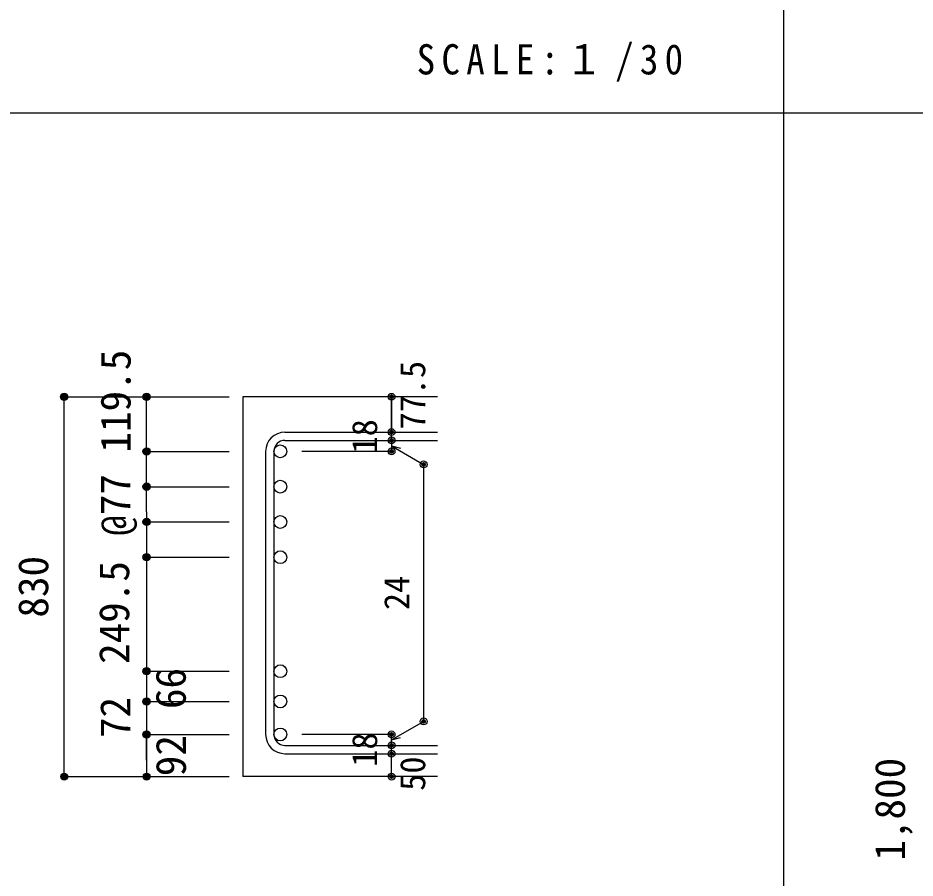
# Model space of a CAD drawing. Units: millimetres at full size, sheet at 1:30; details may follow other scales. Extents: x -5973 to 5954, y -4195 to 4201.
# Drawn here: x -2797 to -837, y -1893 to -15 of the extents above; entities that cross this region are included whole.
import ezdxf
from ezdxf.enums import TextEntityAlignment as Align

# ---------------------------------------------------------------- set-up
doc = ezdxf.new("R2010")
doc.units = ezdxf.units.MM
doc.header["$LTSCALE"] = 30
doc.header["$PDMODE"] = 32
doc.header["$PDSIZE"] = 15
for name, color, linetype in [('0-1_躯体線', 2, 'Continuous'), ('0-5_基礎梁筋', 7, 'Continuous'), ('0-6_スタラップ筋', 7, 'Continuous'), ('0-D_寸法', 4, 'Continuous'), ('6-7_文字', 7, 'Continuous'), ('F-0_枠', 6, 'Continuous')]:
    doc.layers.add(name, color=color, linetype=linetype)
doc.styles.add('ＭＳ ゴシック', font='')
doc.styles.get('ＭＳ ゴシック').set_extended_font_data('MS Gothic')

msp = doc.modelspace()

# ---------------------------------------------------------------- linework, layer by layer
at = {"layer": '0-1_躯体線'}
for p, q in [((-1880.8, -842.16), (-2305.8, -842.16)), ((-2305.8, -842.16), (-2305.8, -1671.16)), ((-1880.8, -1671.16), (-2305.8, -1671.16))]:
    msp.add_line(p, q, dxfattribs=at)
at = {"layer": '0-5_基礎梁筋', "color": 3}
for centre in [(-2223.8, -961.36), (-2223.8, -1038.36), (-2223.8, -1115.36), (-2223.8, -1192.36), (-2223.8, -1441.16), (-2223.8, -1507.16), (-2223.8, -1579.16)]:
    msp.add_circle(centre, 14, dxfattribs=at)
at = {"layer": '0-6_スタラップ筋'}
for p, q in [((-2213.8, -919.36), (-1880.8, -919.36)), ((-2213.8, -937.36), (-1880.8, -937.36)), ((-2255.8, -961.36), (-2255.8, -1579.16)), ((-2237.8, -961.36), (-2237.8, -1579.16)), ((-2213.8, -1603.16), (-1880.8, -1603.16)), ((-2213.8, -1621.16), (-1880.8, -1621.16))]:
    msp.add_line(p, q, dxfattribs=at)
for centre, radius, start, end in [((-2213.8, -961.36), 42, 90, 180), ((-2213.8, -961.36), 24, 90, 180), ((-2213.8, -1579.16), 42, 180, 270), ((-2213.8, -1579.16), 24, 180, 270)]:
    msp.add_arc(centre, radius, start, end, dxfattribs=at)
at = {"layer": '0-D_寸法'}
for p, q in [((-2695.8, -842.16), (-2515.8, -842.16)), ((-2695.8, -842.16), (-2515.8, -842.16)), ((-2695.8, -1671.16), (-2695.8, -842.16)), ((-2515.8, -842.16), (-2335.8, -842.16)), ((-2515.8, -842.16), (-2335.8, -842.16)), ((-2515.8, -1093.36), (-2515.8, -842.16)), ((-1980.8, -919.36), (-1980.8, -842.16)), ((-1980.8, -842.16), (-1980.8, -919.36)), ((-1980.8, -937.36), (-1980.8, -919.36)), ((-1980.8, -937.36), (-1980.8, -961.36)), ((-1980.8, -949.36), (-1910.74, -989.81)), ((-1980.8, -949.36), (-1961.48, -954.54)), ((-2515.8, -961.36), (-2335.8, -961.36)), ((-2515.8, -961.36), (-2335.8, -961.36)), ((-1980.8, -961.36), (-2176.89, -961.36)), ((-1910.74, -989.81), (-1910.74, -1550.71)), ((-2515.8, -1038.36), (-2335.8, -1038.36)), ((-2515.8, -1038.36), (-2335.8, -1038.36)), ((-2515.8, -1093.36), (-2515.8, -1671.16)), ((-2515.8, -1115.36), (-2335.8, -1115.36)), ((-2515.8, -1115.36), (-2335.8, -1115.36)), ((-2515.8, -1192.36), (-2335.8, -1192.36)), ((-2515.8, -1441.16), (-2335.8, -1441.16)), ((-2515.8, -1507.16), (-2335.8, -1507.16)), ((-1980.8, -1591.16), (-1910.74, -1550.71)), ((-2515.8, -1579.16), (-2335.8, -1579.16)), ((-2515.8, -1635.13), (-2515.8, -1579.16)), ((-1980.8, -1579.16), (-2176.89, -1579.16)), ((-1980.8, -1603.16), (-1980.8, -1579.16)), ((-1980.8, -1591.16), (-1961.48, -1585.99)), ((-1980.8, -1621.16), (-1980.8, -1603.16)), ((-1980.8, -1671.16), (-1980.8, -1621.16)), ((-2695.8, -1671.16), (-2515.8, -1671.16)), ((-2515.8, -1671.16), (-2335.8, -1671.16))]:
    msp.add_line(p, q, dxfattribs=at)
for centre, radius in [((-2695.8, -842.16), 8), ((-2695.8, -842.16), 7.2), ((-2695.8, -842.16), 6.4), ((-2695.8, -842.16), 5.6), ((-2695.8, -842.16), 4.8), ((-2695.8, -842.16), 4), ((-2695.8, -842.16), 3.2), ((-2695.8, -842.16), 2.4), ((-2695.8, -842.16), 1.6), ((-2695.8, -842.16), 0.8), ((-2515.8, -842.16), 8), ((-2515.8, -842.16), 7.2), ((-2515.8, -842.16), 6.4), ((-2515.8, -842.16), 5.6), ((-2515.8, -842.16), 4.8), ((-2515.8, -842.16), 4), ((-2515.8, -842.16), 3.2), ((-2515.8, -842.16), 2.4), ((-2515.8, -842.16), 1.6), ((-2515.8, -842.16), 0.8), ((-1980.8, -842.16), 4), ((-1980.8, -842.16), 3.6), ((-1980.8, -842.16), 3.2), ((-1980.8, -842.16), 2.8), ((-1980.8, -842.16), 2.4), ((-1980.8, -842.16), 2), ((-1980.8, -842.16), 1.6), ((-1980.8, -842.16), 1.2), ((-1980.8, -842.16), 0.8), ((-1980.8, -842.16), 0.4), ((-1980.8, -919.36), 4), ((-1980.8, -919.36), 3.6), ((-1980.8, -919.36), 3.2), ((-1980.8, -919.36), 2.8), ((-1980.8, -919.36), 2.4), ((-1980.8, -919.36), 2), ((-1980.8, -919.36), 1.6), ((-1980.8, -919.36), 1.2), ((-1980.8, -919.36), 0.8), ((-1980.8, -919.36), 0.4), ((-1980.8, -937.36), 4), ((-1980.8, -937.36), 3.6), ((-1980.8, -937.36), 3.2), ((-1980.8, -937.36), 2.8), ((-1980.8, -937.36), 2.4), ((-1980.8, -937.36), 2), ((-1980.8, -937.36), 1.6), ((-1980.8, -937.36), 1.2), ((-1980.8, -937.36), 0.8), ((-1980.8, -937.36), 0.4), ((-2515.8, -961.36), 8), ((-2515.8, -961.36), 7.2), ((-2515.8, -961.36), 6.4), ((-2515.8, -961.36), 5.6), ((-2515.8, -961.36), 4.8), ((-2515.8, -961.36), 4), ((-2515.8, -961.36), 3.2), ((-2515.8, -961.36), 2.4), ((-2515.8, -961.36), 1.6), ((-1980.8, -961.36), 4), ((-1980.8, -961.36), 3.6), ((-1980.8, -961.36), 3.2), ((-1980.8, -961.36), 2.8), ((-1980.8, -961.36), 2.4), ((-1980.8, -961.36), 2), ((-1980.8, -961.36), 1.6), ((-2515.8, -961.36), 0.8), ((-1980.8, -961.36), 1.2), ((-1980.8, -961.36), 0.8), ((-1980.8, -961.36), 0.4), ((-1910.74, -989.81), 4), ((-1910.74, -989.81), 3.6), ((-1910.74, -989.81), 3.2), ((-1910.74, -989.81), 2.8), ((-1910.74, -989.81), 2.4), ((-1910.74, -989.81), 2), ((-1910.74, -989.81), 1.6), ((-1910.74, -989.81), 1.2), ((-1910.74, -989.81), 0.8), ((-1910.74, -989.81), 0.4), ((-2515.8, -1038.36), 8), ((-2515.8, -1038.36), 7.2), ((-2515.8, -1038.36), 6.4), ((-2515.8, -1038.36), 5.6), ((-2515.8, -1038.36), 4.8), ((-2515.8, -1038.36), 4), ((-2515.8, -1038.36), 3.2), ((-2515.8, -1038.36), 2.4), ((-2515.8, -1038.36), 1.6), ((-2515.8, -1038.36), 0.8), ((-2515.8, -1115.36), 8), ((-2515.8, -1115.36), 7.2), ((-2515.8, -1115.36), 6.4), ((-2515.8, -1115.36), 5.6), ((-2515.8, -1115.36), 4.8), ((-2515.8, -1115.36), 4), ((-2515.8, -1115.36), 3.2), ((-2515.8, -1115.36), 2.4), ((-2515.8, -1115.36), 1.6), ((-2515.8, -1115.36), 0.8), ((-2515.8, -1192.36), 8), ((-2515.8, -1192.36), 7.2), ((-2515.8, -1192.36), 6.4), ((-2515.8, -1192.36), 5.6), ((-2515.8, -1192.36), 4.8), ((-2515.8, -1192.36), 4), ((-2515.8, -1192.36), 3.2), ((-2515.8, -1192.36), 2.4), ((-2515.8, -1192.36), 1.6), ((-2515.8, -1192.36), 0.8), ((-2515.8, -1441.16), 8), ((-2515.8, -1441.16), 7.2), ((-2515.8, -1441.16), 6.4), ((-2515.8, -1441.16), 5.6), ((-2515.8, -1441.16), 4.8), ((-2515.8, -1441.16), 4), ((-2515.8, -1441.16), 3.2), ((-2515.8, -1441.16), 2.4), ((-2515.8, -1441.16), 1.6), ((-2515.8, -1441.16), 0.8), ((-2515.8, -1507.16), 8), ((-2515.8, -1507.16), 7.2), ((-2515.8, -1507.16), 6.4), ((-2515.8, -1507.16), 5.6), ((-2515.8, -1507.16), 4.8), ((-2515.8, -1507.16), 4), ((-2515.8, -1507.16), 3.2), ((-2515.8, -1507.16), 2.4), ((-2515.8, -1507.16), 1.6), ((-2515.8, -1507.16), 0.8), ((-1910.74, -1550.71), 4), ((-1910.74, -1550.71), 3.6), ((-1910.74, -1550.71), 3.2), ((-1910.74, -1550.71), 2.8), ((-1910.74, -1550.71), 2.4), ((-1910.74, -1550.71), 2), ((-1910.74, -1550.71), 1.6), ((-1910.74, -1550.71), 1.2), ((-1910.74, -1550.71), 0.8), ((-1910.74, -1550.71), 0.4), ((-2515.8, -1579.16), 8), ((-2515.8, -1579.16), 7.2), ((-2515.8, -1579.16), 6.4), ((-2515.8, -1579.16), 5.6), ((-2515.8, -1579.16), 4.8), ((-2515.8, -1579.16), 4), ((-2515.8, -1579.16), 3.2), ((-2515.8, -1579.16), 2.4), ((-2515.8, -1579.16), 1.6), ((-2515.8, -1579.16), 0.8), ((-1980.8, -1579.16), 4), ((-1980.8, -1579.16), 3.6), ((-1980.8, -1579.16), 3.2), ((-1980.8, -1579.16), 2.8), ((-1980.8, -1579.16), 2.4), ((-1980.8, -1579.16), 2), ((-1980.8, -1579.16), 1.6), ((-1980.8, -1579.16), 1.2), ((-1980.8, -1579.16), 0.8), ((-1980.8, -1579.16), 0.4), ((-1980.8, -1603.16), 4), ((-1980.8, -1603.16), 3.6), ((-1980.8, -1603.16), 3.2), ((-1980.8, -1603.16), 2.8), ((-1980.8, -1603.16), 2.4), ((-1980.8, -1603.16), 2), ((-1980.8, -1603.16), 1.6), ((-1980.8, -1603.16), 1.2), ((-1980.8, -1603.16), 0.8), ((-1980.8, -1603.16), 0.4), ((-1980.8, -1621.16), 4), ((-1980.8, -1621.16), 3.6), ((-1980.8, -1621.16), 3.2), ((-1980.8, -1621.16), 2.8), ((-1980.8, -1621.16), 2.4), ((-1980.8, -1621.16), 2), ((-1980.8, -1621.16), 1.6), ((-1980.8, -1621.16), 1.2), ((-1980.8, -1621.16), 0.8), ((-1980.8, -1621.16), 0.4), ((-2695.8, -1671.16), 7.2), ((-2695.8, -1671.16), 6.4), ((-2515.8, -1671.16), 7.2), ((-2515.8, -1671.16), 6.4), ((-2695.8, -1671.16), 5.6), ((-2695.8, -1671.16), 4.8), ((-2695.8, -1671.16), 4), ((-2695.8, -1671.16), 3.2), ((-2695.8, -1671.16), 2.4), ((-2695.8, -1671.16), 1.6), ((-2695.8, -1671.16), 0.8), ((-2515.8, -1671.16), 5.6), ((-2515.8, -1671.16), 4.8), ((-2515.8, -1671.16), 4), ((-2515.8, -1671.16), 3.2), ((-2515.8, -1671.16), 2.4), ((-2515.8, -1671.16), 1.6), ((-2515.8, -1671.16), 0.8), ((-1980.8, -1671.16), 4), ((-1980.8, -1671.16), 3.6), ((-1980.8, -1671.16), 3.2), ((-1980.8, -1671.16), 2.8), ((-1980.8, -1671.16), 2.4), ((-1980.8, -1671.16), 2), ((-1980.8, -1671.16), 1.6), ((-1980.8, -1671.16), 1.2), ((-1980.8, -1671.16), 0.8), ((-1980.8, -1671.16), 0.4)]:
    msp.add_circle(centre, radius, dxfattribs=at)
at = {"layer": '0-D_寸法', "color": 7}
for p in [(-2695.8, -842.16), (-2695.8, -842.16), (-2515.8, -842.16), (-1980.8, -842.16), (-1980.8, -919.36), (-1980.8, -937.36), (-2515.8, -961.36), (-1980.8, -961.36), (-1910.74, -989.81), (-2515.8, -1038.36), (-2515.8, -1115.36), (-2515.8, -1192.36), (-2515.8, -1192.36), (-2515.8, -1441.16), (-2515.8, -1441.16), (-2515.8, -1507.16), (-2515.8, -1507.16), (-1910.74, -1550.71), (-2515.8, -1579.16), (-2515.8, -1579.16), (-1980.8, -1579.16), (-1980.8, -1603.16), (-1980.8, -1621.16), (-2695.8, -1671.16), (-2695.8, -1671.16), (-2515.8, -1671.16), (-1980.8, -1671.16)]:
    msp.add_point(p, dxfattribs=at)
at = {"layer": 'F-0_枠', "color": 2}
for p, q in [((-1124.64, 4201.15), (-1124.64, -4195.24)), ((-5972.88, -222.05), (3723.6, -222.05))]:
    msp.add_line(p, q, dxfattribs=at)

# ---------------------------------------------------------------- texts
at = {"layer": '0-D_寸法', "style": 'ＭＳ ゴシック'}
for s, height, p in [('119.5', 65.98, (-2530.92, -963.87)), ('77.5', 54.99, (-1890.8, -913.36)), ('18', 54.99, (-1995.8, -965.86)), ('@77', 65.98, (-2531.33, -1145.49)), ('830', 65.98, (-2710.8, -1324.16)), ('249.5', 65.98, (-2534.01, -1425.3)), ('24', 54.99, (-1925.74, -1307.76)), ('66', 65.98, (-2410.52, -1523.81)), ('72', 65.98, (-2531.62, -1587.04)), ('92', 65.98, (-2410.11, -1670.45)), ('18', 54.99, (-1995.8, -1649.66)), ('50', 54.99, (-1890.8, -1702.16)), ('1,800', 65.98, (-839.6, -1854.66))]:
    msp.add_text(s, height=height, rotation=90, dxfattribs=at).set_placement(p, align=Align.BOTTOM_LEFT)
at = {"layer": '6-7_文字', "color": 2, "insert": (-1925.98, -154.55), "char_height": 65.98, "attachment_point": 7, "style": 'ＭＳ ゴシック'}
msp.add_mtext('\\T1.34;\\W0.9;SCALE:１/30', dxfattribs=at)

doc.saveas('drawing.dxf')
